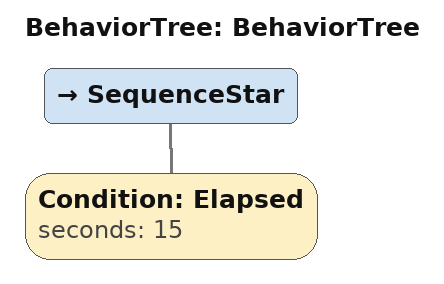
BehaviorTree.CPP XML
<?xml version="1.0"?>
<root main_tree_to_execute="BehaviorTree">
    <BehaviorTree ID="BehaviorTree">
        <SequenceStar>
            <Condition ID="Elapsed" seconds="15"/>
        </SequenceStar>
    </BehaviorTree>
</root>
